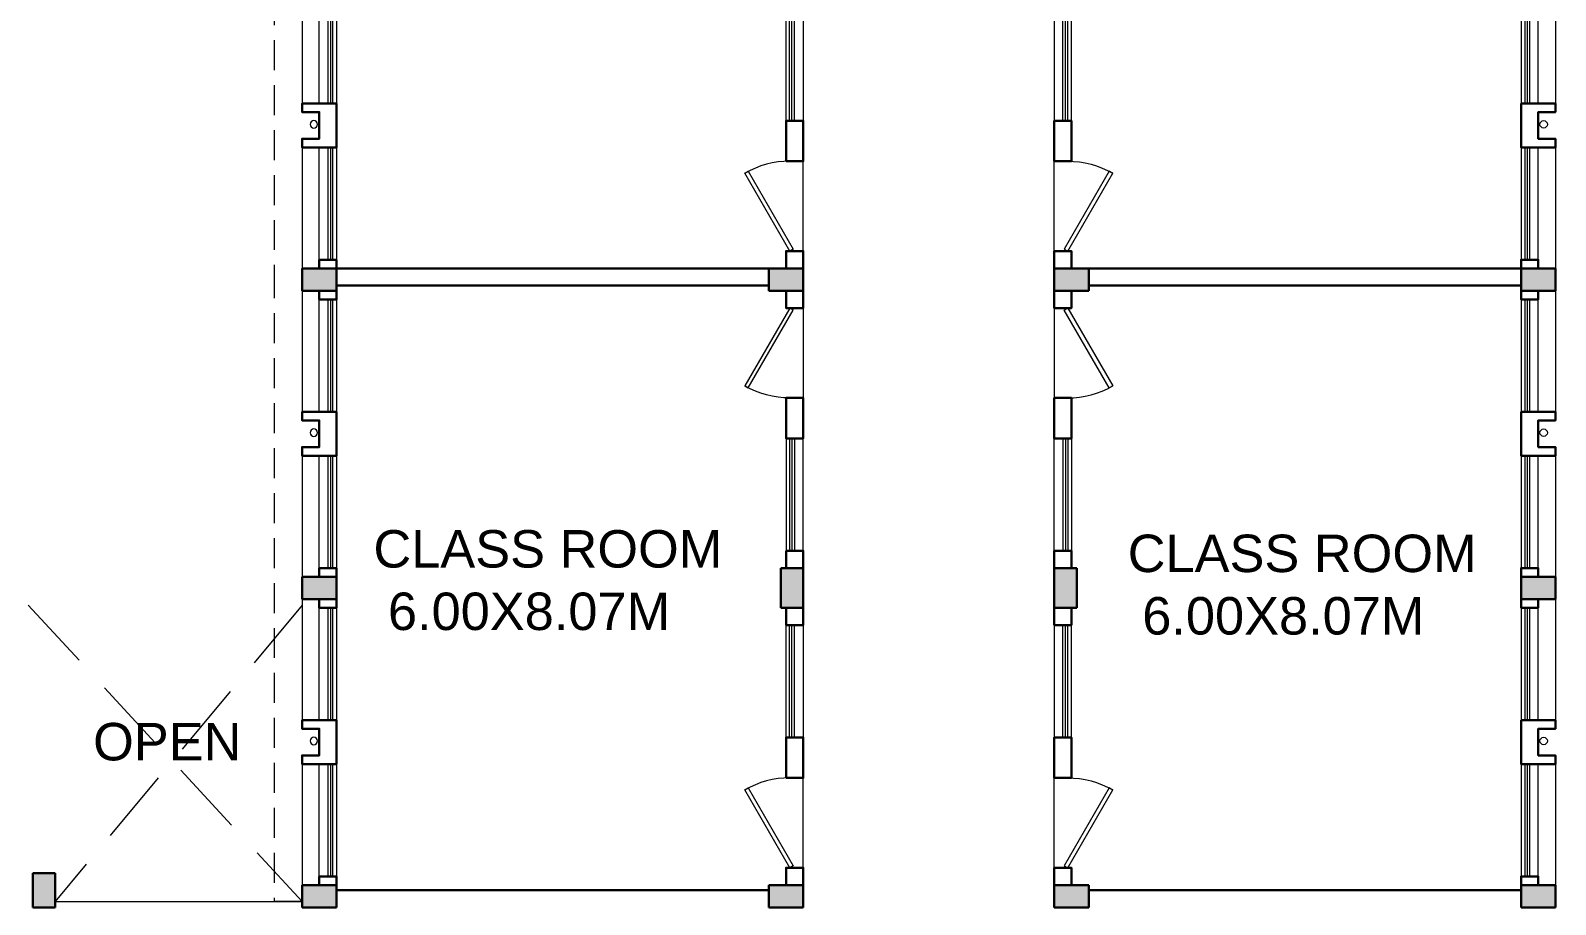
# Model space of a CAD drawing. Header units: millimetres. Extents: x 3614 to 12428, y -844 to 6844.
# Drawn here: x 5504.23 to 5524.59, y -535.2 to -523.53 of the extents above; entities that cross this region are included whole.
import ezdxf

# ---------------------------------------------------------------- set-up
doc = ezdxf.new("R2010")
doc.units = ezdxf.units.MM
doc.header["$LTSCALE"] = 40
doc.header["$MEASUREMENT"] = 0
doc.linetypes.add('DASHED', pattern=[0.75, 0.5, -0.25])
doc.layers.get('0').update_dxf_attribs({"linetype": 'CONTINUOUS', "lineweight": 20})
for name, color, linetype, lineweight in [('CLL LEV.', 15, 'CONTINUOUS', 18), ('Column', 252, 'CONTINUOUS', 30), ('Column Hatch', 253, 'CONTINUOUS', 13), ('Door', 54, 'CONTINUOUS', 18), ('Fixture', 44, 'CONTINUOUS', 15), ('Hidden', 30, 'DASHED', 18), ('Railing', 23, 'CONTINUOUS', 18), ('TEXT', 7, 'CONTINUOUS', 20), ('Ventilator', 6, 'DASHED', 18), ('Wall', 7, 'CONTINUOUS', 30), ('Window', 150, 'CONTINUOUS', 15), ('Window-Wall', 7, 'CONTINUOUS', 18)]:
    doc.layers.add(name, color=color, linetype=linetype, lineweight=lineweight)
doc.styles.add('Tabrej.', font='GOTHIC.TTF', dxfattribs={"height": 1})

# ---------------------------------------------------------------- blocks, each defined once
blk = doc.blocks.new('COLUMN 546')
at = {"layer": 'Column Hatch'}
h = blk.add_hatch(color=0, dxfattribs=at)
h.dxf.hatch_style = 1
h.paths.add_polyline_path([(0, 0), (0.3, 0), (0.3, 0.46), (0, 0.46)])
at = {"layer": 'Column'}
for p, q in [((0.3, 0.46), (0, 0.46)), ((0, 0.46), (0, 0)), ((0.3, 0), (0.3, 0.46)), ((0, 0), (0.3, 0))]:
    blk.add_line(p, q, dxfattribs=at)
blk = doc.blocks.new('VENT 2')
at = {"layer": 'Ventilator', "linetype": 'Continuous', "ltscale": 0.02}
for p, q in [((0, 0.182), (1.5, 0.182)), ((0, 0.152), (1.5, 0.152))]:
    blk.add_line(p, q, dxfattribs=at)
at = {"layer": 'Window-Wall'}
for p, q in [((0, 0.23), (1.5, 0.23)), ((0, 0), (0, 0.23)), ((1.5, 0.23), (1.5, 0)), ((0, 0.115), (1.5, 0.115)), ((1.5, 0), (0, 0))]:
    blk.add_line(p, q, dxfattribs=at)
blk = doc.blocks.new('*U18')
for p, q in [((0, 0), (0, -6)), ((40, 0), (40, -6))]:
    blk.add_line(p, q)
blk.add_lwpolyline([(0, 0), (34.64, 20), (35.52, 18.48), (0.87, -1.52)], close=True)
blk.add_arc((0, 0), 40, 0, 30)
blk = doc.blocks.new('DOOR1')
at = {"layer": 'Door'}
blk.add_line((0, 0), (1.2, 0), dxfattribs=at)
at = {"layer": 'Door', "xscale": 0.0300000000000013, "yscale": 0.0300000000000013, "zscale": 0.0300000000000013}
blk.add_blockref('*U18', (0, 0.18), dxfattribs=at)
blk = doc.blocks.new('class 1')
at = {"layer": 'Wall'}
for points in [[(0.23, -0.035), (0, -0.035), (0, -0.265), (0.23, -0.265), (0.23, -0.035)], [(0.23, -1.465), (0, -1.465), (0, -2.005), (0.23, -2.005), (0.23, -1.465)], [(0.23, -3.505), (0, -3.505), (0, -3.735), (0.23, -3.735), (0.23, -3.505)]]:
    blk.add_lwpolyline(points, dxfattribs=at)
at = {"layer": 'Wall', "rotation": 270}
for name, p in [('DOOR1', (0, -0.265)), ('VENT 2', (0, -2.005))]:
    blk.add_blockref(name, p, dxfattribs=at)
blk = doc.blocks.new('WINDOW 1')
at = {"layer": 'CLL LEV.'}
for p, q in [((-0.115, -0.23), (-0.115, -0.46)), ((1.615, -0.23), (1.615, -0.46)), ((-0.115, -0.46), (1.615, -0.46))]:
    blk.add_line(p, q, dxfattribs=at)
at = {"layer": 'Window'}
for p, q in [((0, -0.051), (1.5, -0.051)), ((0, -0.081), (1.5, -0.081))]:
    blk.add_line(p, q, dxfattribs=at)
at = {"layer": 'Window-Wall'}
for p, q in [((0, 0), (1.5, 0)), ((0, -0.23), (0, 0)), ((1.5, 0), (1.5, -0.23)), ((0, -0.115), (1.5, -0.115)), ((1.5, -0.23), (0, -0.23))]:
    blk.add_line(p, q, dxfattribs=at)
blk = doc.blocks.new('SHAFT2')
at = {"layer": 'Fixture'}
blk.add_circle((0.302, 0.307), 0.05, dxfattribs=at)
at = {"layer": 'Wall'}
blk.add_lwpolyline([(0, 0.585), (0.46, 0.585), (0.46, 0.47), (0.23, 0.47), (0.23, 0.115), (0.46, 0.115), (0.46, 0), (0, 0), (0, 0.585)], dxfattribs=at)
blk = doc.blocks.new('COLM 530')
at = {"layer": 'Column Hatch'}
h = blk.add_hatch(color=0, dxfattribs=at)
h.dxf.hatch_style = 1
h.paths.add_polyline_path([(5443.518, -633.795), (5443.218, -633.795), (5443.218, -634.325), (5443.518, -634.325)])
at = {"layer": 'Column'}
for p, q in [((5443.518, -633.795), (5443.218, -633.795)), ((5443.218, -633.795), (5443.218, -634.325)), ((5443.518, -634.325), (5443.518, -633.795)), ((5443.218, -634.325), (5443.518, -634.325))]:
    blk.add_line(p, q, dxfattribs=at)
blk = doc.blocks.new('NEW BILDING')
at = {"layer": 'Hidden', "ltscale": 0.02}
for p, q in [((5485.4879, -269.9611), (5485.4879, -282.3061)), ((5485.4879, -282.0061), (5485.4879, -290.4561)), ((5485.8578, -290.4561), (5485.4879, -290.4561))]:
    blk.add_line(p, q, dxfattribs=at)
at = {"layer": 'Railing', "linetype": 'ByBlock', "ltscale": 0.05}
blk.add_line((5482.5648, -290.4561), (5485.8578, -290.4561), dxfattribs=at)
at = {"layer": 'Wall'}
for p, q in [((5492.0878, -282.0061), (5486.3178, -282.0061)), ((5496.3578, -282.0061), (5502.1278, -282.0061)), ((5492.0878, -282.2361), (5486.3178, -282.2361)), ((5496.3578, -282.2361), (5502.1278, -282.2361)), ((5492.0878, -290.3061), (5486.3178, -290.3061)), ((5496.3578, -290.3061), (5502.1278, -290.3061))]:
    blk.add_line(p, q, dxfattribs=at)
for points in [[(5486.0878, -282.0061), (5486.0878, -281.8911), (5486.3178, -281.8911), (5486.3178, -282.0061), (5486.0878, -282.0061)], [(5502.3578, -282.0061), (5502.3578, -281.8911), (5502.1278, -281.8911), (5502.1278, -282.0061), (5502.3578, -282.0061)], [(5486.0878, -282.3061), (5486.0878, -282.4211), (5486.3178, -282.4211), (5486.3178, -282.3061), (5486.0878, -282.3061)], [(5486.0878, -282.4211), (5486.0878, -282.3061), (5486.3178, -282.3061), (5486.3178, -282.4211), (5486.0878, -282.4211)], [(5502.3578, -282.3061), (5502.3578, -282.4211), (5502.1278, -282.4211), (5502.1278, -282.3061), (5502.3578, -282.3061)], [(5502.3578, -282.4211), (5502.3578, -282.3061), (5502.1278, -282.3061), (5502.1278, -282.4211), (5502.3578, -282.4211)], [(5486.0878, -286.1211), (5486.0878, -286.0061), (5486.3178, -286.0061), (5486.3178, -286.1211), (5486.0878, -286.1211)], [(5502.3578, -286.1211), (5502.3578, -286.0061), (5502.1278, -286.0061), (5502.1278, -286.1211), (5502.3578, -286.1211)], [(5486.0878, -286.4211), (5486.0878, -286.5361), (5486.3178, -286.5361), (5486.3178, -286.4211), (5486.0878, -286.4211)], [(5486.0878, -286.5361), (5486.0878, -286.4211), (5486.3178, -286.4211), (5486.3178, -286.5361), (5486.0878, -286.5361)], [(5502.3578, -286.4211), (5502.3578, -286.5361), (5502.1278, -286.5361), (5502.1278, -286.4211), (5502.3578, -286.4211)], [(5502.3578, -286.5361), (5502.3578, -286.4211), (5502.1278, -286.4211), (5502.1278, -286.5361), (5502.3578, -286.5361)], [(5486.0878, -290.2361), (5486.0878, -290.1211), (5486.3178, -290.1211), (5486.3178, -290.2361), (5486.0878, -290.2361)], [(5502.3578, -290.2361), (5502.3578, -290.1211), (5502.1278, -290.1211), (5502.1278, -290.2361), (5502.3578, -290.2361)]]:
    blk.add_lwpolyline(points, dxfattribs=at)
at = {"layer": 'Window-Wall', "linetype": 'DASHED', "ltscale": 0.05}
for p, q in [((5482.2028, -286.5011), (5485.8578, -290.4561)), ((5485.8578, -286.5011), (5482.5648, -290.4561))]:
    blk.add_line(p, q, dxfattribs=at)
at = {"linetype": 'ByBlock', "rotation": 180}
for p in [(5492.5478, -282.0411), (5492.5478, -290.2711)]:
    blk.add_blockref('class 1', p, dxfattribs=at)
at = {"linetype": 'ByBlock', "xscale": -1, "rotation": 180}
for p in [(5495.8978, -282.0411), (5495.8978, -290.2711)]:
    blk.add_blockref('class 1', p, dxfattribs=at)
at = {"linetype": 'ByBlock', "xscale": -1}
for name, p in [('SHAFT2', (5486.3178, -280.3911)), ('class 1', (5492.5478, -282.2711)), ('SHAFT2', (5486.3178, -284.5061)), ('SHAFT2', (5486.3178, -288.6211))]:
    blk.add_blockref(name, p, dxfattribs=at)
at = {"linetype": 'ByBlock', "extrusion": (0, 0, -1), "xscale": -1, "zscale": -1}
for p in [(-5502.1278, -280.3911), (-5502.1278, -284.5061), (-5502.1278, -288.6211)]:
    blk.add_blockref('SHAFT2', p, dxfattribs=at)
at = {"color": 7, "extrusion": (0, 0, -1), "xscale": -1, "zscale": -1, "rotation": 270}
for p in [(-5486.3178, -282.3061), (-5492.5478, -282.3061), (-5486.3178, -286.4211), (-5486.3178, -290.5361), (-5492.5478, -290.5361)]:
    blk.add_blockref('COLUMN 546', p, dxfattribs=at)
at = {"color": 7, "extrusion": (0, 0, -1), "zscale": -1, "rotation": 90.00000000000004}
for p in [(-5495.8978, -282.3061), (-5502.1278, -282.3061), (-5502.1278, -286.4211), (-5495.8978, -290.5361), (-5502.1278, -290.5361)]:
    blk.add_blockref('COLUMN 546', p, dxfattribs=at)
at = {"linetype": 'ByBlock'}
blk.add_blockref('class 1', (5495.8978, -282.2711), dxfattribs=at)
at = {"xscale": -1}
for p in [(10935.7656, 347.7887), (10939.4156, 347.7887)]:
    blk.add_blockref('COLM 530', p, dxfattribs=at)
at = {"color": 7, "extrusion": (0, 0, -1), "zscale": -1}
blk.add_blockref('COLUMN 546', (-5482.5648, -290.5361), dxfattribs=at)
at = {"layer": 'CLL LEV.', "extrusion": (0, 0, -1), "xscale": -1, "zscale": -1, "rotation": 90}
for p in [(-5486.3178, -278.3061), (-5486.3178, -280.3911), (-5486.3178, -282.4211), (-5486.3178, -284.5061), (-5486.3178, -286.5361), (-5486.3178, -288.6211)]:
    blk.add_blockref('WINDOW 1', p, dxfattribs=at)
at = {"layer": 'CLL LEV.', "xscale": -1, "rotation": 90}
for p in [(5502.1278, -278.3061), (5502.1278, -280.3911), (5502.1278, -282.4211), (5502.1278, -284.5061), (5502.1278, -286.5361), (5502.1278, -288.6211)]:
    blk.add_blockref('WINDOW 1', p, dxfattribs=at)
at = {"layer": 'TEXT', "char_height": 0.5, "attachment_point": 1, "style": 'Tabrej.'}
for s, width, insert in [('{\\fArial|b0|i0|c0|p34;CLASS ROOM\\P 6.00X8.07M}', 19.989683, (5486.8108, -285.4996)), ('{\\fArial|b0|i0|c0|p34;CLASS ROOM\\P 6.00X8.07M}', 19.989683, (5496.8784, -285.5599)), ('{\\fArial|b0|i0|c0|p34;OPEN }', 2.12175, (5483.0696, -288.0731))]:
    blk.add_mtext_dynamic_manual_height_columns(s, width=width, gutter_width=5, heights=[0], dxfattribs=dict(at, insert=insert))

msp = doc.modelspace()

# ---------------------------------------------------------------- block references
at = {"layer": 'Window-Wall'}
msp.add_blockref('NEW BILDING', (22.0011, -244.7008), dxfattribs=at)

doc.saveas('drawing.dxf')
